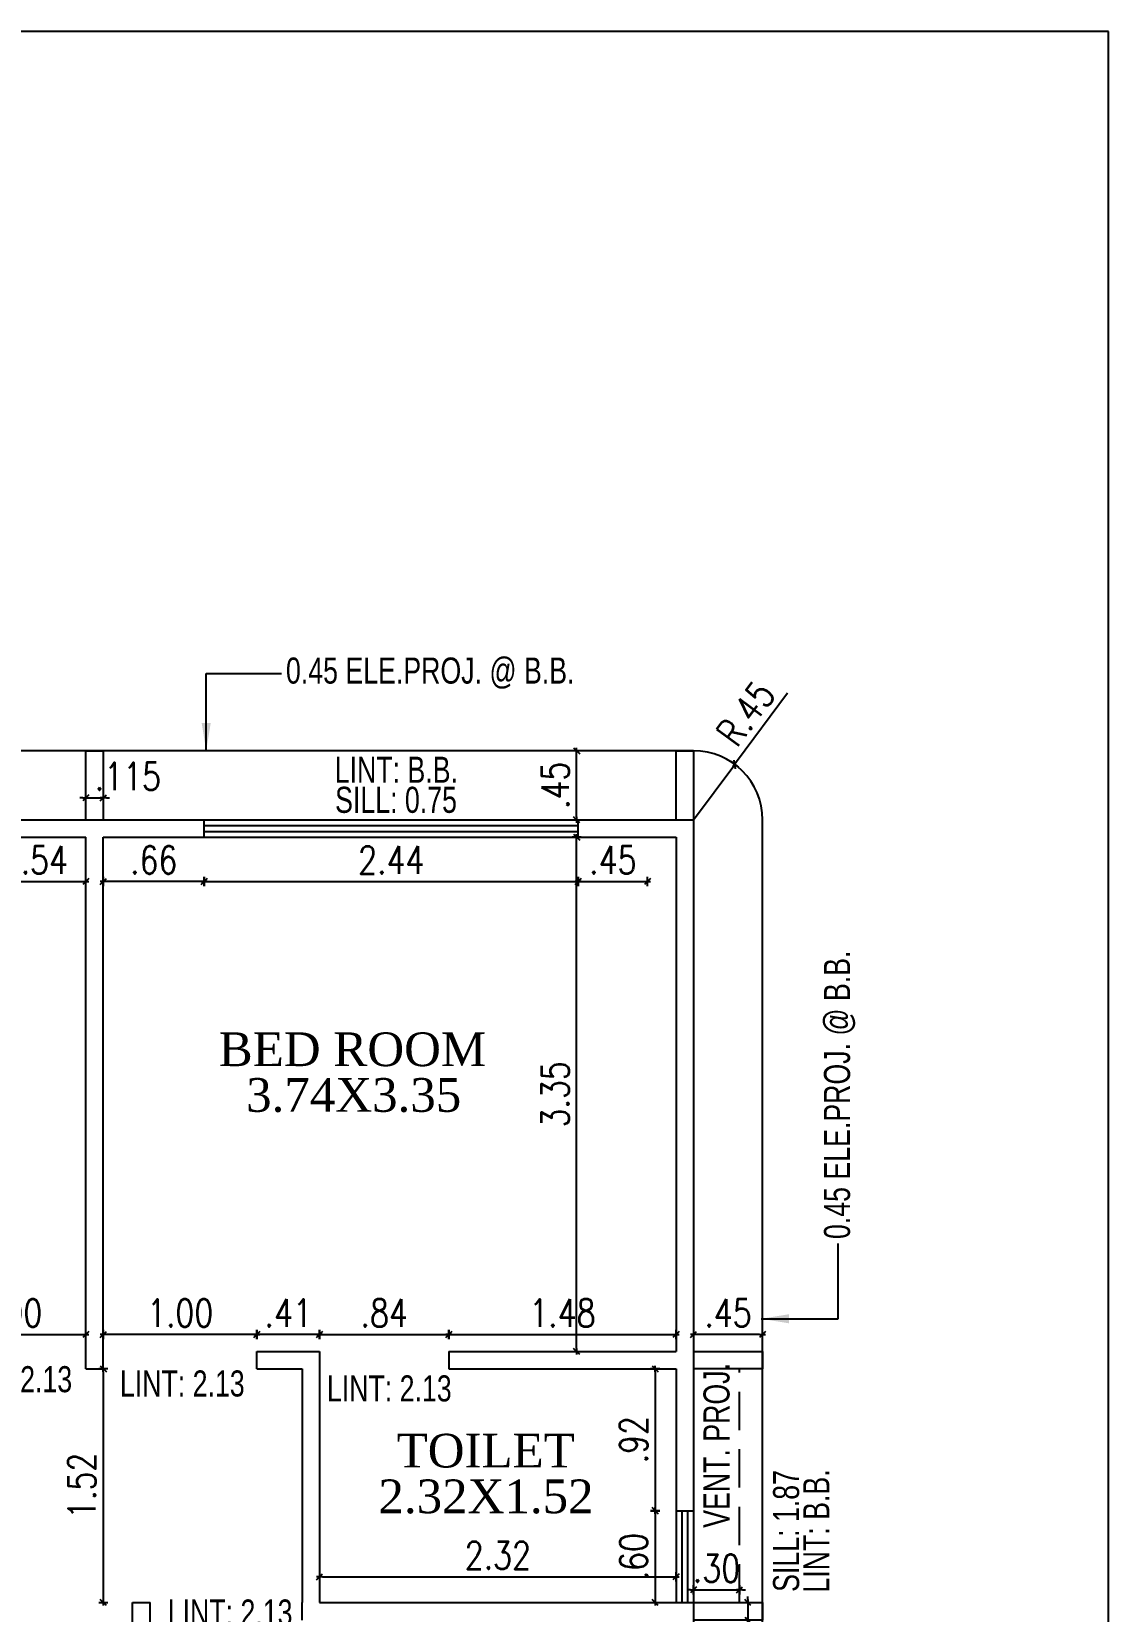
# Model space of a CAD drawing. Header units: inches. Extents: x 14235 to 14499, y 0 to 2549.
# Drawn here: x 14491.84 to 14498.87, y 2374.31 to 2384.62 of the extents above; entities that cross this region are included whole.
import ezdxf
from ezdxf.enums import TextEntityAlignment as Align

# ---------------------------------------------------------------- set-up
doc = ezdxf.new("R2010")
doc.units = ezdxf.units.IN
doc.header["$LTSCALE"] = 0.25
doc.header["$MEASUREMENT"] = 0
doc.header["$PDMODE"] = 35
doc.linetypes.add('DASHEDX2', pattern=[1.5, 1, -0.5])
for name, color, linetype in [('edges', 1, 'Continuous'), ('proj-internal', 1, 'DASHEDX2'), ('text-large', 7, 'Continuous'), ('wall', 7, 'Continuous'), ('windows', 106, 'Continuous'), ('WORK TEX', 6, 'Continuous'), ('WORKING DIM', 7, 'Continuous')]:
    doc.layers.add(name, color=color, linetype=linetype)
doc.styles.add('ARIAL', font='TIMES_0.TTF')
doc.styles.add('ARL', font='swisscl_0.ttf')
doc.styles.add('romans', font='romans.shx', dxfattribs={"width": 0.8})
doc.dimstyles.new('121', dxfattribs={"dimscale": 0.1, "dimtxt": 1.8, "dimasz": 0.2, "dimexe": 0.03125, "dimexo": 0.25, "dimgap": 0.5, "dimtad": 1, "dimzin": 4, "dimdsep": 46, "dimtxsty": 'romans', "dimblk1": 'MINITICK', "dimblk2": 'MINITICK', "dimsah": 1, "dimcen": 1, "dimse1": 1, "dimse2": 1, "dimclrd": 252, "dimclre": 256, "dimclrt": 7, "dimadec": 3, "dimazin": 0, "dimtfac": 0.8, "dimtix": 1, "dimtmove": 2, "dimatfit": 3, "dimfxl": 0, "dimtolj": 1, "dimtzin": 3, "dimarcsym": 0})
doc.dimstyles.new('DFSGSG', dxfattribs={"dimtxt": 0.17, "dimasz": 0.18, "dimexe": 0.18, "dimexo": 0.0625, "dimgap": 0.09, "dimtad": 1, "dimzin": 0, "dimdsep": 46, "dimtxsty": 'ARIAL', "dimcen": 0.09, "dimse1": 1, "dimse2": 1, "dimaunit": 1, "dimadec": 0, "dimazin": 0, "dimtfac": 1, "dimtix": 1, "dimtofl": 0, "dimtmove": 0, "dimatfit": 3, "dimfxl": 0, "dimtolj": 1, "dimtzin": 0, "dimarcsym": 0})

# ---------------------------------------------------------------- blocks, each defined once
blk = doc.blocks.new('MINITICK')
at = {"color": 7}
for p, q in [((1, 1), (-1, -1)), ((-1, 0), (1, 0)), ((0, -1.5), (0, 1.5))]:
    blk.add_line(p, q, dxfattribs=at)
blk = doc.blocks.new('*D1875')
at = {"layer": 'Defpoints', "color": 0, "transparency": 16777216}
for p in [(14491.654, 2379.361), (14492.197, 2379.361), (14492.197, 2379.072)]:
    blk.add_point(p, dxfattribs=at)
at = {"layer": 'WORKING DIM', "color": 252, "lineweight": -2, "transparency": 16777216}
blk.add_line((14491.674, 2379.072), (14492.177, 2379.072), dxfattribs=at)
at = {"layer": 'WORKING DIM', "color": 252, "lineweight": -2, "transparency": 16777216, "xscale": 0.02, "yscale": 0.02, "zscale": 0.02, "rotation": 180}
blk.add_blockref('MINITICK', (14491.654, 2379.072), dxfattribs=at)
at = {"layer": 'WORKING DIM', "color": 252, "lineweight": -2, "transparency": 16777216, "xscale": 0.02, "yscale": 0.02, "zscale": 0.02}
blk.add_blockref('MINITICK', (14492.197, 2379.072), dxfattribs=at)
at = {"layer": 'WORKING DIM', "color": 7, "transparency": 16777216, "insert": (14491.926, 2379.212), "char_height": 0.18, "attachment_point": 5, "style": 'romans'}
blk.add_mtext('\\A1;.54', dxfattribs=at)
blk = doc.blocks.new('*D1878')
at = {"layer": 'Defpoints', "color": 0, "transparency": 16777216}
for p in [(14492.197, 2376.118), (14491.196, 2375.893), (14492.197, 2375.893)]:
    blk.add_point(p, dxfattribs=at)
at = {"layer": 'WORKING DIM', "color": 252, "lineweight": -2, "transparency": 16777216}
blk.add_line((14491.216, 2376.118), (14492.177, 2376.118), dxfattribs=at)
at = {"layer": 'WORKING DIM', "color": 252, "lineweight": -2, "transparency": 16777216, "xscale": 0.02, "yscale": 0.02, "zscale": 0.02, "rotation": 180}
blk.add_blockref('MINITICK', (14491.196, 2376.118), dxfattribs=at)
at = {"layer": 'WORKING DIM', "color": 252, "lineweight": -2, "transparency": 16777216, "xscale": 0.02, "yscale": 0.02, "zscale": 0.02}
blk.add_blockref('MINITICK', (14492.197, 2376.118), dxfattribs=at)
at = {"layer": 'WORKING DIM', "color": 7, "transparency": 16777216, "insert": (14491.697, 2376.258), "char_height": 0.18, "attachment_point": 5, "style": 'romans'}
blk.add_mtext('\\A1;1.00', dxfattribs=at)
blk = doc.blocks.new('*D1881')
at = {"layer": 'Defpoints', "color": 0, "transparency": 16777216}
for p in [(14492.311, 2379.361), (14492.969, 2379.361), (14492.311, 2379.072)]:
    blk.add_point(p, dxfattribs=at)
at = {"layer": 'WORKING DIM', "color": 252, "lineweight": -2, "transparency": 16777216}
blk.add_line((14492.949, 2379.072), (14492.331, 2379.072), dxfattribs=at)
at = {"layer": 'WORKING DIM', "color": 252, "lineweight": -2, "transparency": 16777216, "xscale": 0.02, "yscale": 0.02, "zscale": 0.02, "rotation": 180}
blk.add_blockref('MINITICK', (14492.311, 2379.072), dxfattribs=at)
at = {"layer": 'WORKING DIM', "color": 252, "lineweight": -2, "transparency": 16777216, "xscale": 0.02, "yscale": 0.02, "zscale": 0.02}
blk.add_blockref('MINITICK', (14492.969, 2379.072), dxfattribs=at)
at = {"layer": 'WORKING DIM', "color": 7, "transparency": 16777216, "insert": (14492.64, 2379.212), "char_height": 0.18, "attachment_point": 5, "style": 'romans'}
blk.add_mtext('\\A1;.66', dxfattribs=at)
blk = doc.blocks.new('*D1882')
at = {"layer": 'Defpoints', "color": 0, "transparency": 16777216}
for p in [(14492.969, 2379.361), (14495.408, 2379.361), (14495.408, 2379.072)]:
    blk.add_point(p, dxfattribs=at)
at = {"layer": 'WORKING DIM', "color": 252, "lineweight": -2, "transparency": 16777216}
blk.add_line((14492.989, 2379.072), (14495.388, 2379.072), dxfattribs=at)
at = {"layer": 'WORKING DIM', "color": 252, "lineweight": -2, "transparency": 16777216, "xscale": 0.02, "yscale": 0.02, "zscale": 0.02, "rotation": 180}
blk.add_blockref('MINITICK', (14492.969, 2379.072), dxfattribs=at)
at = {"layer": 'WORKING DIM', "color": 252, "lineweight": -2, "transparency": 16777216, "xscale": 0.02, "yscale": 0.02, "zscale": 0.02}
blk.add_blockref('MINITICK', (14495.408, 2379.072), dxfattribs=at)
at = {"layer": 'WORKING DIM', "color": 7, "transparency": 16777216, "insert": (14494.189, 2379.212), "char_height": 0.18, "attachment_point": 5, "style": 'romans'}
blk.add_mtext('\\A1;2.44', dxfattribs=at)
blk = doc.blocks.new('*D1598')
at = {"layer": 'Defpoints', "color": 0, "transparency": 16777216}
for p in [(14495.408, 2379.361), (14495.86, 2379.361), (14495.86, 2379.072)]:
    blk.add_point(p, dxfattribs=at)
at = {"layer": 'WORKING DIM', "color": 252, "lineweight": -2, "transparency": 16777216}
blk.add_line((14495.428, 2379.072), (14495.84, 2379.072), dxfattribs=at)
at = {"layer": 'WORKING DIM', "color": 252, "lineweight": -2, "transparency": 16777216, "xscale": 0.02, "yscale": 0.02, "zscale": 0.02, "rotation": 180}
blk.add_blockref('MINITICK', (14495.408, 2379.072), dxfattribs=at)
at = {"layer": 'WORKING DIM', "color": 252, "lineweight": -2, "transparency": 16777216, "xscale": 0.02, "yscale": 0.02, "zscale": 0.02}
blk.add_blockref('MINITICK', (14495.86, 2379.072), dxfattribs=at)
at = {"layer": 'WORKING DIM', "color": 7, "transparency": 16777216, "insert": (14495.634, 2379.212), "char_height": 0.18, "attachment_point": 5, "style": 'romans'}
blk.add_mtext('\\A1;.45', dxfattribs=at)
blk = doc.blocks.new('*D1883')
at = {"layer": 'Defpoints', "color": 0, "transparency": 16777216}
for p in [(14492.311, 2376.118), (14492.311, 2375.893), (14493.312, 2375.893)]:
    blk.add_point(p, dxfattribs=at)
at = {"layer": 'WORKING DIM', "color": 252, "lineweight": -2, "transparency": 16777216}
blk.add_line((14493.292, 2376.118), (14492.331, 2376.118), dxfattribs=at)
at = {"layer": 'WORKING DIM', "color": 252, "lineweight": -2, "transparency": 16777216, "xscale": 0.02, "yscale": 0.02, "zscale": 0.02, "rotation": 180}
blk.add_blockref('MINITICK', (14492.311, 2376.118), dxfattribs=at)
at = {"layer": 'WORKING DIM', "color": 252, "lineweight": -2, "transparency": 16777216, "xscale": 0.02, "yscale": 0.02, "zscale": 0.02}
blk.add_blockref('MINITICK', (14493.312, 2376.118), dxfattribs=at)
at = {"layer": 'WORKING DIM', "color": 7, "transparency": 16777216, "insert": (14492.812, 2376.258), "char_height": 0.18, "attachment_point": 5, "style": 'romans'}
blk.add_mtext('\\A1;1.00', dxfattribs=at)
blk = doc.blocks.new('*D1884')
at = {"layer": 'Defpoints', "color": 0, "transparency": 16777216}
for p in [(14493.312, 2376.118), (14493.312, 2376.007), (14493.721, 2376.007)]:
    blk.add_point(p, dxfattribs=at)
at = {"layer": 'WORKING DIM', "color": 252, "lineweight": -2, "transparency": 16777216}
blk.add_line((14493.701, 2376.118), (14493.332, 2376.118), dxfattribs=at)
at = {"layer": 'WORKING DIM', "color": 252, "lineweight": -2, "transparency": 16777216, "xscale": 0.02, "yscale": 0.02, "zscale": 0.02, "rotation": 180}
blk.add_blockref('MINITICK', (14493.312, 2376.118), dxfattribs=at)
at = {"layer": 'WORKING DIM', "color": 252, "lineweight": -2, "transparency": 16777216, "xscale": 0.02, "yscale": 0.02, "zscale": 0.02}
blk.add_blockref('MINITICK', (14493.721, 2376.118), dxfattribs=at)
at = {"layer": 'WORKING DIM', "color": 7, "transparency": 16777216, "insert": (14493.517, 2376.258), "char_height": 0.18, "attachment_point": 5, "style": 'romans'}
blk.add_mtext('\\A1;.41', dxfattribs=at)
blk = doc.blocks.new('*D1885')
at = {"layer": 'Defpoints', "color": 0, "transparency": 16777216}
for p in [(14494.564, 2376.118), (14493.721, 2376.007), (14494.564, 2376.007)]:
    blk.add_point(p, dxfattribs=at)
at = {"layer": 'WORKING DIM', "color": 252, "lineweight": -2, "transparency": 16777216}
blk.add_line((14493.741, 2376.118), (14494.544, 2376.118), dxfattribs=at)
at = {"layer": 'WORKING DIM', "color": 252, "lineweight": -2, "transparency": 16777216, "xscale": 0.02, "yscale": 0.02, "zscale": 0.02, "rotation": 180}
blk.add_blockref('MINITICK', (14493.721, 2376.118), dxfattribs=at)
at = {"layer": 'WORKING DIM', "color": 252, "lineweight": -2, "transparency": 16777216, "xscale": 0.02, "yscale": 0.02, "zscale": 0.02}
blk.add_blockref('MINITICK', (14494.564, 2376.118), dxfattribs=at)
at = {"layer": 'WORKING DIM', "color": 7, "transparency": 16777216, "insert": (14494.143, 2376.258), "char_height": 0.18, "attachment_point": 5, "style": 'romans'}
blk.add_mtext('\\A1;.84', dxfattribs=at)
blk = doc.blocks.new('*D1886')
at = {"layer": 'Defpoints', "color": 0, "transparency": 16777216}
for p in [(14496.046, 2376.118), (14494.564, 2376.007), (14496.046, 2376.007)]:
    blk.add_point(p, dxfattribs=at)
at = {"layer": 'WORKING DIM', "color": 252, "lineweight": -2, "transparency": 16777216}
blk.add_line((14494.584, 2376.118), (14496.026, 2376.118), dxfattribs=at)
at = {"layer": 'WORKING DIM', "color": 252, "lineweight": -2, "transparency": 16777216, "xscale": 0.02, "yscale": 0.02, "zscale": 0.02, "rotation": 180}
blk.add_blockref('MINITICK', (14494.564, 2376.118), dxfattribs=at)
at = {"layer": 'WORKING DIM', "color": 252, "lineweight": -2, "transparency": 16777216, "xscale": 0.02, "yscale": 0.02, "zscale": 0.02}
blk.add_blockref('MINITICK', (14496.046, 2376.118), dxfattribs=at)
at = {"layer": 'WORKING DIM', "color": 7, "transparency": 16777216, "insert": (14495.305, 2376.258), "char_height": 0.18, "attachment_point": 5, "style": 'romans'}
blk.add_mtext('\\A1;1.48', dxfattribs=at)
blk = doc.blocks.new('*D1887')
at = {"layer": 'Defpoints', "color": 0, "transparency": 16777216}
for p in [(14496.046, 2375.893), (14495.91, 2374.968), (14496.046, 2374.968)]:
    blk.add_point(p, dxfattribs=at)
at = {"layer": 'WORKING DIM', "color": 252, "lineweight": -2, "transparency": 16777216}
blk.add_line((14495.91, 2375.873), (14495.91, 2374.988), dxfattribs=at)
at = {"layer": 'WORKING DIM', "color": 252, "lineweight": -2, "transparency": 16777216, "xscale": 0.02, "yscale": 0.02, "zscale": 0.02}
for p, rotation in [((14495.91, 2375.893), 90), ((14495.91, 2374.968), 270)]:
    blk.add_blockref('MINITICK', p, dxfattribs=dict(at, rotation=rotation))
at = {"layer": 'WORKING DIM', "color": 7, "transparency": 16777216, "insert": (14495.77, 2375.431), "char_height": 0.18, "attachment_point": 5, "rotation": 90, "style": 'romans'}
blk.add_mtext('\\A1;.92', dxfattribs=at)
blk = doc.blocks.new('*D1888')
at = {"layer": 'Defpoints', "color": 0, "transparency": 16777216}
for p in [(14496.046, 2374.968), (14495.91, 2374.369), (14496.046, 2374.369)]:
    blk.add_point(p, dxfattribs=at)
at = {"layer": 'WORKING DIM', "color": 252, "lineweight": -2, "transparency": 16777216}
blk.add_line((14495.91, 2374.948), (14495.91, 2374.389), dxfattribs=at)
at = {"layer": 'WORKING DIM', "color": 252, "lineweight": -2, "transparency": 16777216, "xscale": 0.02, "yscale": 0.02, "zscale": 0.02}
for p, rotation in [((14495.91, 2374.968), 90), ((14495.91, 2374.369), 270)]:
    blk.add_blockref('MINITICK', p, dxfattribs=dict(at, rotation=rotation))
at = {"layer": 'WORKING DIM', "color": 7, "transparency": 16777216, "insert": (14495.77, 2374.668), "char_height": 0.18, "attachment_point": 5, "rotation": 90, "style": 'romans'}
blk.add_mtext('\\A1;.60', dxfattribs=at)
blk = doc.blocks.new('*D1889')
at = {"layer": 'Defpoints', "color": 0, "transparency": 16777216}
for p in [(14496.046, 2374.537), (14493.721, 2374.369), (14496.046, 2374.401)]:
    blk.add_point(p, dxfattribs=at)
at = {"layer": 'WORKING DIM', "color": 252, "lineweight": -2, "transparency": 16777216}
blk.add_line((14493.741, 2374.537), (14496.026, 2374.537), dxfattribs=at)
at = {"layer": 'WORKING DIM', "color": 252, "lineweight": -2, "transparency": 16777216, "xscale": 0.02, "yscale": 0.02, "zscale": 0.02, "rotation": 180}
blk.add_blockref('MINITICK', (14493.721, 2374.537), dxfattribs=at)
at = {"layer": 'WORKING DIM', "color": 252, "lineweight": -2, "transparency": 16777216, "xscale": 0.02, "yscale": 0.02, "zscale": 0.02}
blk.add_blockref('MINITICK', (14496.046, 2374.537), dxfattribs=at)
at = {"layer": 'WORKING DIM', "color": 7, "transparency": 16777216, "insert": (14494.884, 2374.677), "char_height": 0.18, "attachment_point": 5, "style": 'romans'}
blk.add_mtext('\\A1;2.32', dxfattribs=at)
blk = doc.blocks.new('*D1599')
at = {"layer": 'Defpoints', "color": 0, "transparency": 16777216}
for p in [(14492.311, 2375.893), (14492.311, 2374.369), (14492.311, 2374.369)]:
    blk.add_point(p, dxfattribs=at)
at = {"layer": 'WORKING DIM', "color": 252, "lineweight": -2, "transparency": 16777216}
blk.add_line((14492.311, 2375.873), (14492.311, 2374.389), dxfattribs=at)
at = {"layer": 'WORKING DIM', "color": 252, "lineweight": -2, "transparency": 16777216, "xscale": 0.02, "yscale": 0.02, "zscale": 0.02}
for p, rotation in [((14492.311, 2375.893), 90), ((14492.311, 2374.369), 270)]:
    blk.add_blockref('MINITICK', p, dxfattribs=dict(at, rotation=rotation))
at = {"layer": 'WORKING DIM', "color": 7, "transparency": 16777216, "insert": (14492.171, 2375.131), "char_height": 0.18, "attachment_point": 5, "rotation": 90, "style": 'romans'}
blk.add_mtext('\\A1;1.52', dxfattribs=at)
blk = doc.blocks.new('*D1979')
at = {"layer": 'Defpoints', "color": 0, "transparency": 16777216}
for p in [(14494.999, 2379.361), (14495.398, 2379.361), (14494.999, 2376.007)]:
    blk.add_point(p, dxfattribs=at)
at = {"layer": 'WORKING DIM', "color": 252, "lineweight": -2, "transparency": 16777216}
blk.add_line((14495.398, 2376.027), (14495.398, 2379.341), dxfattribs=at)
at = {"layer": 'WORKING DIM', "color": 252, "lineweight": -2, "transparency": 16777216, "xscale": 0.02, "yscale": 0.02, "zscale": 0.02}
for p, rotation in [((14495.398, 2379.361), 90), ((14495.398, 2376.007), 270)]:
    blk.add_blockref('MINITICK', p, dxfattribs=dict(at, rotation=rotation))
at = {"layer": 'WORKING DIM', "color": 7, "transparency": 16777216, "insert": (14495.258, 2377.684), "char_height": 0.18, "attachment_point": 5, "rotation": 90, "style": 'romans'}
blk.add_mtext('\\A1;3.35', dxfattribs=at)
blk = doc.blocks.new('*D1983')
at = {"layer": 'Defpoints', "color": 0, "transparency": 16777216}
for p in [(14496.16, 2376.118), (14496.16, 2376.007), (14496.61, 2376.007)]:
    blk.add_point(p, dxfattribs=at)
at = {"layer": 'WORKING DIM', "color": 252, "lineweight": -2, "transparency": 16777216}
blk.add_line((14496.59, 2376.118), (14496.18, 2376.118), dxfattribs=at)
at = {"layer": 'WORKING DIM', "color": 252, "lineweight": -2, "transparency": 16777216, "xscale": 0.02, "yscale": 0.02, "zscale": 0.02, "rotation": 180}
blk.add_blockref('MINITICK', (14496.16, 2376.118), dxfattribs=at)
at = {"layer": 'WORKING DIM', "color": 252, "lineweight": -2, "transparency": 16777216, "xscale": 0.02, "yscale": 0.02, "zscale": 0.02}
blk.add_blockref('MINITICK', (14496.61, 2376.118), dxfattribs=at)
at = {"layer": 'WORKING DIM', "color": 7, "transparency": 16777216, "insert": (14496.385, 2376.258), "char_height": 0.18, "attachment_point": 5, "style": 'romans'}
blk.add_mtext('\\A1;.45', dxfattribs=at)
blk = doc.blocks.new('*D1649')
at = {"layer": 'Defpoints', "color": 0, "transparency": 16777216}
for p in [(14496.429, 2379.836), (14496.16, 2379.475)]:
    blk.add_point(p, dxfattribs=at)
at = {"layer": 'WORKING DIM', "color": 252, "lineweight": -2, "transparency": 16777216}
for p, q in [((14496.774, 2380.301), (14496.441, 2379.853)), ((14496.16, 2379.475), (14496.429, 2379.836))]:
    blk.add_line(p, q, dxfattribs=at)
at = {"layer": 'WORKING DIM', "color": 252, "lineweight": -2, "transparency": 16777216, "xscale": 0.02, "yscale": 0.02, "zscale": 0.02, "rotation": 233.3834685729458}
blk.add_blockref('MINITICK', (14496.429, 2379.836), dxfattribs=at)
at = {"layer": 'WORKING DIM', "color": 7, "transparency": 16777216, "insert": (14496.501, 2380.168), "char_height": 0.18, "attachment_point": 5, "rotation": 53.3835, "style": 'romans'}
blk.add_mtext('\\A1;R.45', dxfattribs=at)
blk = doc.blocks.new('*D1984')
at = {"layer": 'Defpoints', "color": 0, "transparency": 16777216}
for p in [(14495.077, 2379.925), (14495.398, 2379.925), (14495.077, 2379.475)]:
    blk.add_point(p, dxfattribs=at)
at = {"layer": 'WORKING DIM', "color": 252, "lineweight": -2, "transparency": 16777216}
blk.add_line((14495.398, 2379.495), (14495.398, 2379.905), dxfattribs=at)
at = {"layer": 'WORKING DIM', "color": 252, "lineweight": -2, "transparency": 16777216, "xscale": 0.02, "yscale": 0.02, "zscale": 0.02}
for p, rotation in [((14495.398, 2379.925), 90), ((14495.398, 2379.475), 270)]:
    blk.add_blockref('MINITICK', p, dxfattribs=dict(at, rotation=rotation))
at = {"layer": 'WORKING DIM', "color": 7, "transparency": 16777216, "insert": (14495.258, 2379.7), "char_height": 0.18, "attachment_point": 5, "rotation": 90, "style": 'romans'}
blk.add_mtext('\\A1;.45', dxfattribs=at)
blk = doc.blocks.new('*D1995')
at = {"layer": 'Defpoints', "color": 0, "transparency": 16777216}
for p in [(14496.16, 2374.576), (14496.46, 2374.657), (14496.46, 2374.452)]:
    blk.add_point(p, dxfattribs=at)
at = {"layer": 'WORKING DIM', "color": 252, "lineweight": -2, "transparency": 16777216}
for p, q in [((14496.14, 2374.452), (14496.12, 2374.452)), ((14496.16, 2374.452), (14496.46, 2374.452)), ((14496.48, 2374.452), (14496.5, 2374.452))]:
    blk.add_line(p, q, dxfattribs=at)
at = {"layer": 'WORKING DIM', "color": 252, "lineweight": -2, "transparency": 16777216, "xscale": 0.02, "yscale": 0.02, "zscale": 0.02}
blk.add_blockref('MINITICK', (14496.16, 2374.452), dxfattribs=at)
at = {"layer": 'WORKING DIM', "color": 252, "lineweight": -2, "transparency": 16777216, "xscale": 0.02, "yscale": 0.02, "zscale": 0.02, "rotation": 180}
blk.add_blockref('MINITICK', (14496.46, 2374.452), dxfattribs=at)
at = {"layer": 'WORKING DIM', "color": 7, "transparency": 16777216, "insert": (14496.31, 2374.592), "char_height": 0.18, "attachment_point": 5, "style": 'romans'}
blk.add_mtext('\\A1;.30', dxfattribs=at)
blk = doc.blocks.new('*D1665')
at = {"layer": 'Defpoints', "color": 0, "transparency": 16777216}
for p in [(14496.538, 2374.369), (14496.514, 2374.254), (14496.538, 2374.254)]:
    blk.add_point(p, dxfattribs=at)
at = {"layer": 'WORKING DIM', "color": 252, "lineweight": -2, "transparency": 16777216}
for p, q in [((14496.514, 2374.389), (14496.514, 2374.409)), ((14496.514, 2374.369), (14496.514, 2374.254)), ((14496.514, 2374.234), (14496.514, 2374.214))]:
    blk.add_line(p, q, dxfattribs=at)
at = {"layer": 'WORKING DIM', "color": 252, "lineweight": -2, "transparency": 16777216, "xscale": 0.02, "yscale": 0.02, "zscale": 0.02}
for p, rotation in [((14496.514, 2374.369), 270), ((14496.514, 2374.254), 90)]:
    blk.add_blockref('MINITICK', p, dxfattribs=dict(at, rotation=rotation))
at = {"layer": 'WORKING DIM', "color": 7, "transparency": 16777216, "insert": (14496.374, 2374.029), "char_height": 0.18, "attachment_point": 5, "rotation": 90, "style": 'romans'}
blk.add_mtext('\\A1;.115', dxfattribs=at)
blk = doc.blocks.new('*D1669')
at = {"layer": 'Defpoints', "color": 0, "transparency": 16777216}
for p in [(14492.311, 2379.618), (14492.197, 2379.594), (14492.311, 2379.594)]:
    blk.add_point(p, dxfattribs=at)
at = {"layer": 'WORKING DIM', "color": 252, "lineweight": -2, "transparency": 16777216}
for p, q in [((14492.177, 2379.618), (14492.157, 2379.618)), ((14492.197, 2379.618), (14492.311, 2379.618)), ((14492.331, 2379.618), (14492.351, 2379.618))]:
    blk.add_line(p, q, dxfattribs=at)
at = {"layer": 'WORKING DIM', "color": 252, "lineweight": -2, "transparency": 16777216, "xscale": 0.02, "yscale": 0.02, "zscale": 0.02}
blk.add_blockref('MINITICK', (14492.197, 2379.618), dxfattribs=at)
at = {"layer": 'WORKING DIM', "color": 252, "lineweight": -2, "transparency": 16777216, "xscale": 0.02, "yscale": 0.02, "zscale": 0.02, "rotation": 180}
blk.add_blockref('MINITICK', (14492.311, 2379.618), dxfattribs=at)
at = {"layer": 'WORKING DIM', "color": 7, "transparency": 16777216, "insert": (14492.471, 2379.758), "char_height": 0.18, "attachment_point": 5, "style": 'romans'}
blk.add_mtext('\\A1;.115', dxfattribs=at)

msp = doc.modelspace()

# ---------------------------------------------------------------- linework, layer by layer
at = {"layer": 'edges', "ltscale": 0.4}
for p, q in [((14496.16, 2379.925), (14474.324, 2379.925)), ((14496.61, 2369.826), (14496.61, 2379.475))]:
    msp.add_line(p, q, dxfattribs=at)
for points in [[(14492.197, 2379.475), (14492.197, 2379.925), (14492.311, 2379.925), (14492.311, 2379.475)], [(14496.046, 2379.475), (14496.046, 2379.925), (14496.16, 2379.925), (14496.16, 2379.475)], [(14496.16, 2376.007), (14496.61, 2376.007), (14496.61, 2375.893), (14496.16, 2375.893)], [(14496.16, 2374.369), (14496.61, 2374.369), (14496.61, 2374.254), (14496.16, 2374.254)]]:
    msp.add_lwpolyline(points, dxfattribs=at)
msp.add_arc((14496.16, 2379.475), 0.45, 0, 90, dxfattribs=at)
at = {"layer": 'proj-internal'}
msp.add_line((14496.46, 2374.369), (14496.46, 2375.893), dxfattribs=at)
at = {"layer": 'wall'}
for p, q in [((14491.654, 2379.475), (14492.969, 2379.475)), ((14492.969, 2379.361), (14492.969, 2379.475)), ((14495.408, 2379.361), (14495.408, 2379.475)), ((14495.408, 2379.475), (14496.16, 2379.475)), ((14496.16, 2379.475), (14496.16, 2374.968)), ((14491.654, 2379.361), (14492.197, 2379.361)), ((14492.197, 2375.893), (14492.197, 2379.361)), ((14492.311, 2375.893), (14492.311, 2379.361)), ((14492.311, 2379.361), (14492.969, 2379.361)), ((14495.408, 2379.361), (14496.046, 2379.361)), ((14496.046, 2379.361), (14496.046, 2376.007)), ((14493.312, 2375.893), (14493.312, 2376.007)), ((14493.312, 2376.007), (14493.721, 2376.007)), ((14493.721, 2376.007), (14493.721, 2374.369)), ((14494.564, 2376.007), (14496.046, 2376.007)), ((14494.564, 2376.007), (14494.564, 2375.893)), ((14492.197, 2375.893), (14492.311, 2375.893)), ((14493.312, 2375.893), (14493.607, 2375.893)), ((14493.607, 2375.893), (14493.607, 2374.369)), ((14494.564, 2375.893), (14496.046, 2375.893)), ((14496.046, 2375.893), (14496.046, 2374.968)), ((14496.046, 2374.968), (14496.16, 2374.968)), ((14492.502, 2373.263), (14492.502, 2374.369)), ((14492.502, 2374.369), (14492.616, 2374.369)), ((14492.616, 2371.129), (14492.616, 2374.369)), ((14493.607, 2374.254), (14493.607, 2374.369)), ((14493.607, 2374.369), (14493.607, 2374.369)), ((14493.721, 2374.369), (14496.16, 2374.369)), ((14496.16, 2374.369), (14496.16, 2373.921))]:
    msp.add_line(p, q, dxfattribs=at)
msp.add_lwpolyline([(14498.866, 2384.616), (14470.148, 2384.616), (14470.148, 2344.004), (14498.866, 2344.004)], close=True, dxfattribs=at)
at = {"layer": 'windows'}
for p, q in [((14492.969, 2379.475), (14495.408, 2379.475)), ((14492.969, 2379.437), (14495.408, 2379.437)), ((14492.969, 2379.399), (14495.408, 2379.399)), ((14492.969, 2379.361), (14495.408, 2379.361)), ((14496.046, 2374.968), (14496.046, 2374.369)), ((14496.084, 2374.968), (14496.084, 2374.369)), ((14496.122, 2374.968), (14496.122, 2374.369)), ((14496.16, 2374.968), (14496.16, 2374.369))]:
    msp.add_line(p, q, dxfattribs=at)

# ---------------------------------------------------------------- texts
at = {"layer": 'text-large', "style": 'ARIAL'}
for s, p in [('BED ROOM', (14493.936, 2377.978)), ('3.74X3.35', (14493.944, 2377.68)), ('TOILET', (14494.805, 2375.36)), ('2.32X1.52', (14494.807, 2375.062))]:
    msp.add_text(s, height=0.22, dxfattribs=at).set_placement(p, align=Align.MIDDLE_CENTER)
at = {"layer": 'WORK TEX', "style": 'ARL'}
for s, p in [('0.45 ELE.PROJ. @ B.B.', (14494.443, 2380.448)), ('LINT: B.B.', (14494.222, 2379.801)), ('SILL: 0.75', (14494.22, 2379.605)), ('LINT: 2.13', (14491.701, 2375.826)), ('LINT: 2.13', (14492.826, 2375.798)), ('LINT: 2.13', (14494.176, 2375.766)), ('LINT: 2.13', (14493.138, 2374.304))]:
    msp.add_text(s, height=0.17, dxfattribs=at).set_placement(p, align=Align.MIDDLE_CENTER)
for s, p in [('0.45 ELE.PROJ. @ B.B.', (14497.096, 2377.681)), ('SILL: 1.87', (14496.764, 2374.836)), ('LINT: B.B.', (14496.961, 2374.836))]:
    msp.add_text(s, height=0.17, rotation=90, dxfattribs=at).set_placement(p, align=Align.MIDDLE_CENTER)
at = {"layer": 'WORK TEX', "color": 3, "style": 'ARL'}
msp.add_text('VENT. PROJ.', height=0.17, rotation=90, dxfattribs=at).set_placement((14496.31, 2375.394), align=Align.MIDDLE_CENTER)

# ---------------------------------------------------------------- dimensions: what is measured, and where the dimension line sits
at = {"layer": 'WORKING DIM'}
dim = msp.add_radius_dim(center=(14496.16, 2379.475), mpoint=(14496.429, 2379.836), dimstyle='121', override={"dimfxl": 0.18, "dimfxlon": 1}, dxfattribs=at)
dim.commit()
dim.dimension.update_dxf_attribs({"geometry": '*D1649', "text_midpoint": (14496.501, 2380.168)})
for base, p1, p2, angle, picture, middle in [((14495.398, 2379.925), (14495.077, 2379.475), (14495.077, 2379.925), 90, '*D1984', (14495.258, 2379.7)), ((14495.398, 2379.361), (14494.999, 2376.007), (14494.999, 2379.361), 90, '*D1979', (14495.258, 2377.684)), ((14492.311, 2374.369), (14492.311, 2375.893), (14492.311, 2374.369), 90, '*D1599', (14492.171, 2375.131)), ((14495.91, 2374.9684), (14496.0461, 2375.893), (14496.0461, 2374.9684), 90, '*D1887', (14495.77, 2375.4307)), ((14495.91, 2374.369), (14496.046, 2374.968), (14496.046, 2374.369), 90, '*D1888', (14495.77, 2374.668)), ((14496.46, 2374.452), (14496.16, 2374.576), (14496.46, 2374.657), 180, '*D1995', (14496.31, 2374.592))]:
    dim = msp.add_linear_dim(base=base, p1=p1, p2=p2, angle=angle, dimstyle='121', override={"dimfxl": 0.18, "dimfxlon": 1}, dxfattribs=at)
    dim.commit()
    dim.dimension.update_dxf_attribs({"geometry": picture, "text_midpoint": middle})
dim = msp.add_linear_dim(base=(14492.311, 2379.618), p1=(14492.197, 2379.594), p2=(14492.311, 2379.594), text='.115', dimstyle='121', override={"dimfxl": 0.18, "dimfxlon": 1}, dxfattribs=at)
dim.commit()
dim.dimension.update_dxf_attribs({"geometry": '*D1669', "text_midpoint": (14492.471, 2379.758), "dimtype": 160})
for base, p1, p2, picture, middle in [((14492.197, 2379.072), (14491.654, 2379.361), (14492.197, 2379.361), '*D1875', (14491.926, 2379.212)), ((14492.311, 2379.072), (14492.969, 2379.361), (14492.311, 2379.361), '*D1881', (14492.64, 2379.212)), ((14495.408, 2379.072), (14492.969, 2379.361), (14495.408, 2379.361), '*D1882', (14494.189, 2379.212)), ((14495.86, 2379.072), (14495.408, 2379.361), (14495.86, 2379.361), '*D1598', (14495.634, 2379.212)), ((14492.197, 2376.118), (14491.196, 2375.893), (14492.197, 2375.893), '*D1878', (14491.697, 2376.258)), ((14492.311, 2376.118), (14493.312, 2375.893), (14492.311, 2375.893), '*D1883', (14492.812, 2376.258)), ((14493.312, 2376.118), (14493.721, 2376.007), (14493.312, 2376.007), '*D1884', (14493.517, 2376.258)), ((14494.564, 2376.118), (14493.721, 2376.007), (14494.564, 2376.007), '*D1885', (14494.143, 2376.258)), ((14496.046, 2376.118), (14494.564, 2376.007), (14496.046, 2376.007), '*D1886', (14495.305, 2376.258)), ((14496.16, 2376.118), (14496.61, 2376.007), (14496.16, 2376.007), '*D1983', (14496.385, 2376.258)), ((14496.0461, 2374.5365), (14493.7214, 2374.3686), (14496.0461, 2374.4008), '*D1889', (14494.8838, 2374.6765))]:
    dim = msp.add_linear_dim(base=base, p1=p1, p2=p2, dimstyle='121', override={"dimfxl": 0.18, "dimfxlon": 1}, dxfattribs=at)
    dim.commit()
    dim.dimension.update_dxf_attribs({"geometry": picture, "text_midpoint": middle})
dim = msp.add_linear_dim(base=(14496.514, 2374.254), p1=(14496.538, 2374.369), p2=(14496.538, 2374.254), angle=270, text='.115', dimstyle='121', override={"dimfxl": 0.18, "dimfxlon": 1}, dxfattribs=at)
dim.commit()
dim.dimension.update_dxf_attribs({"geometry": '*D1665', "text_midpoint": (14496.374, 2374.029), "dimtype": 160})

# ---------------------------------------------------------------- leaders
at = {"layer": 'wall'}
for points in [[(14492.982, 2379.926), (14492.982, 2380.428), (14493.472, 2380.428)], [(14496.602, 2376.22), (14497.104, 2376.22), (14497.104, 2376.711)]]:
    msp.add_leader(points, dimstyle='DFSGSG', override={"dimgap": 0.09, "dimtad": 0, "dimarcsym": 1}, dxfattribs=at)

doc.saveas('drawing.dxf')
